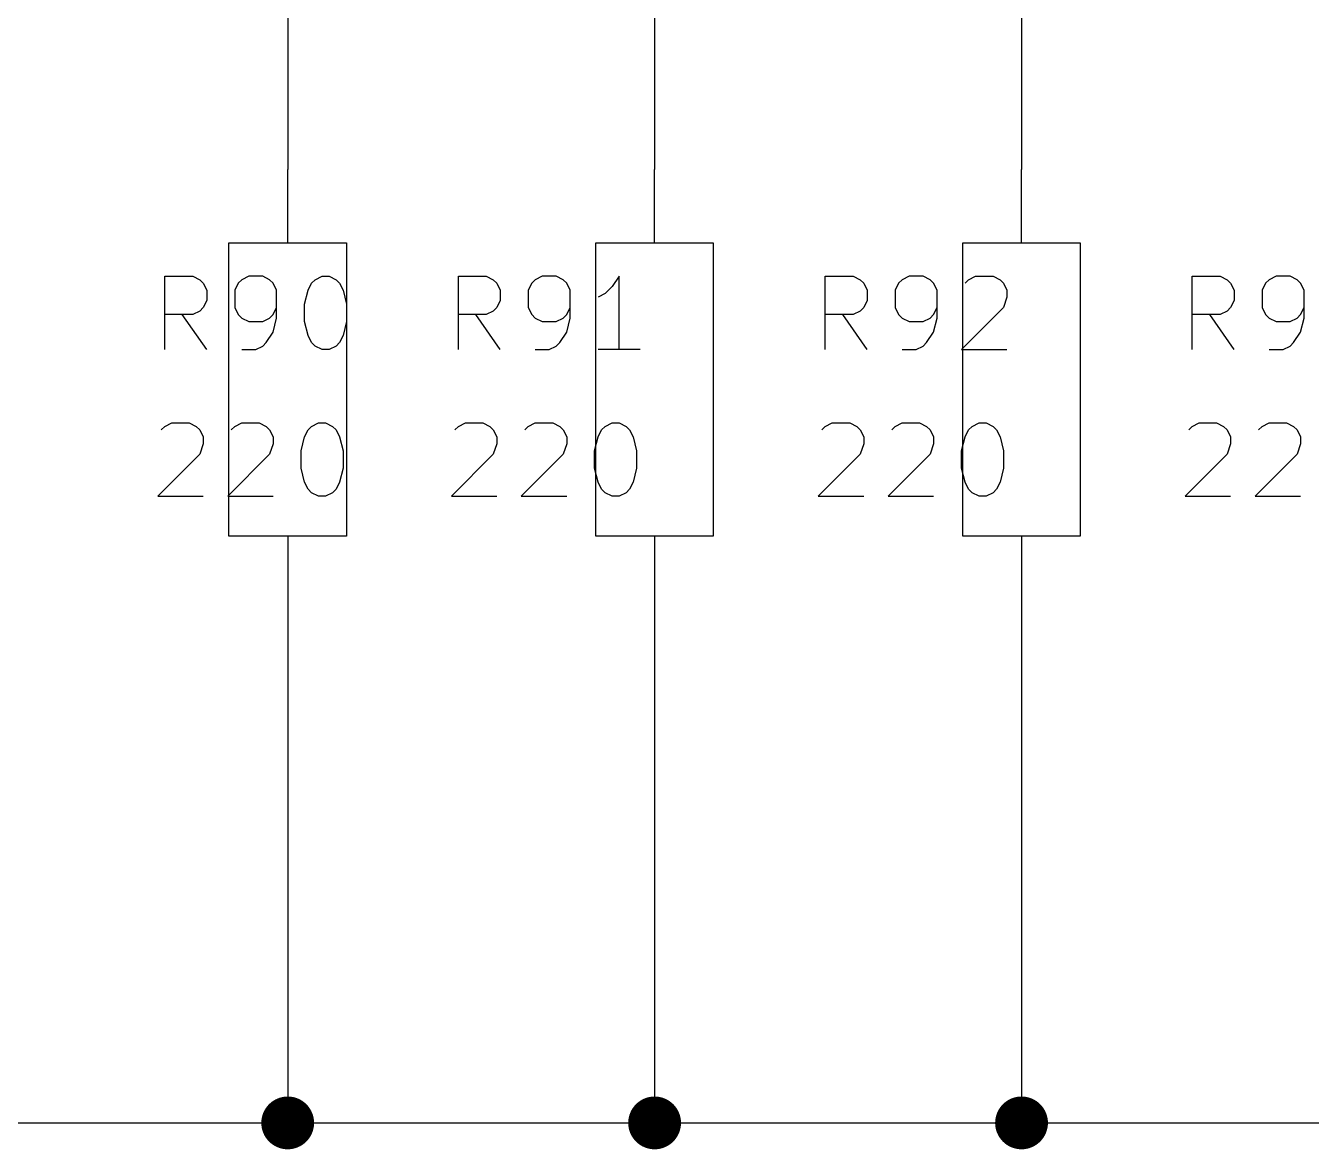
# Model space of a CAD drawing. Extents: x 0.4 to 16.1, y -11.3 to -0.4.
# Drawn here: x 10.871 to 11.747, y -8.118 to -7.352 of the extents above; entities that cross this region are included whole.
import ezdxf

# ---------------------------------------------------------------- set-up
doc = ezdxf.new("R2010")
doc.units = 0
doc.header["$MEASUREMENT"] = 0
for name, color, linetype in [('CYAN2', 4, 'CONTINUOUS'), ('GREEN3', 91, 'CONTINUOUS'), ('RED2', 1, 'CONTINUOUS')]:
    doc.layers.add(name, color=color, linetype=linetype)

msp = doc.modelspace()

# ---------------------------------------------------------------- linework, layer by layer
at = {"layer": 'CYAN2', "linetype": 'CONTINUOUS'}
for p, q in [((10.96628, -7.5728), (10.96628, -7.5228)), ((10.96628, -7.5228), (10.98533, -7.5228)), ((10.96628, -7.5728), (10.96628, -7.5228)), ((10.96628, -7.5228), (10.98533, -7.5228)), ((10.98533, -7.5228), (10.99009, -7.52518)), ((10.98533, -7.5228), (10.99009, -7.52518)), ((11.02343, -7.5228), (11.01866, -7.52518)), ((11.02343, -7.5228), (11.01866, -7.52518)), ((11.03295, -7.5228), (11.02343, -7.5228)), ((11.03295, -7.5228), (11.02343, -7.5228)), ((11.03771, -7.52518), (11.03295, -7.5228)), ((11.03771, -7.52518), (11.03295, -7.5228)), ((11.06866, -7.52518), (11.07342, -7.5228)), ((11.06866, -7.52518), (11.07342, -7.5228)), ((11.07342, -7.5228), (11.07819, -7.5228)), ((11.07342, -7.5228), (11.07819, -7.5228)), ((11.07819, -7.5228), (11.08294, -7.52518)), ((11.07819, -7.5228), (11.08294, -7.52518)), ((11.16628, -7.5728), (11.16628, -7.5228)), ((11.16628, -7.5228), (11.18533, -7.5228)), ((11.16628, -7.5728), (11.16628, -7.5228)), ((11.16628, -7.5228), (11.18533, -7.5228)), ((11.18533, -7.5228), (11.19009, -7.52518)), ((11.18533, -7.5228), (11.19009, -7.52518)), ((11.22343, -7.5228), (11.21866, -7.52518)), ((11.22343, -7.5228), (11.21866, -7.52518)), ((11.23295, -7.5228), (11.22343, -7.5228)), ((11.23295, -7.5228), (11.22343, -7.5228)), ((11.23771, -7.52518), (11.23295, -7.5228)), ((11.23771, -7.52518), (11.23295, -7.5228)), ((11.2758, -7.5228), (11.27104, -7.52994)), ((11.2758, -7.5228), (11.27104, -7.52994)), ((11.2758, -7.5728), (11.2758, -7.5228)), ((11.2758, -7.5728), (11.2758, -7.5228)), ((11.41628, -7.5728), (11.41628, -7.5228)), ((11.41628, -7.5228), (11.43533, -7.5228)), ((11.41628, -7.5728), (11.41628, -7.5228)), ((11.41628, -7.5228), (11.43533, -7.5228)), ((11.43533, -7.5228), (11.44009, -7.52518)), ((11.43533, -7.5228), (11.44009, -7.52518)), ((11.47343, -7.5228), (11.46866, -7.52518)), ((11.47343, -7.5228), (11.46866, -7.52518)), ((11.48295, -7.5228), (11.47343, -7.5228)), ((11.48295, -7.5228), (11.47343, -7.5228)), ((11.48771, -7.52518), (11.48295, -7.5228)), ((11.48771, -7.52518), (11.48295, -7.5228)), ((11.5139, -7.52518), (11.51866, -7.5228)), ((11.5139, -7.52518), (11.51866, -7.5228)), ((11.51866, -7.5228), (11.53057, -7.5228)), ((11.51866, -7.5228), (11.53057, -7.5228)), ((11.53057, -7.5228), (11.53533, -7.52518)), ((11.53057, -7.5228), (11.53533, -7.52518)), ((11.66628, -7.5728), (11.66628, -7.5228)), ((11.66628, -7.5228), (11.68533, -7.5228)), ((11.66628, -7.5728), (11.66628, -7.5228)), ((11.66628, -7.5228), (11.68533, -7.5228)), ((11.68533, -7.5228), (11.69009, -7.52518)), ((11.68533, -7.5228), (11.69009, -7.52518)), ((11.72343, -7.5228), (11.71866, -7.52518)), ((11.72343, -7.5228), (11.71866, -7.52518)), ((11.73295, -7.5228), (11.72343, -7.5228)), ((11.73295, -7.5228), (11.72343, -7.5228)), ((11.73771, -7.52518), (11.73295, -7.5228)), ((11.73771, -7.52518), (11.73295, -7.5228)), ((10.99009, -7.52518), (10.99247, -7.52756)), ((10.99009, -7.52518), (10.99247, -7.52756)), ((10.99247, -7.52756), (10.99485, -7.53232)), ((10.99247, -7.52756), (10.99485, -7.53232)), ((10.99485, -7.53232), (10.99485, -7.53947)), ((10.99485, -7.53232), (10.99485, -7.53947)), ((11.01628, -7.52756), (11.0139, -7.53232)), ((11.01628, -7.52756), (11.0139, -7.53232)), ((11.0139, -7.53232), (11.0139, -7.54423)), ((11.0139, -7.53232), (11.0139, -7.54423)), ((11.01866, -7.52518), (11.01628, -7.52756)), ((11.01866, -7.52518), (11.01628, -7.52756)), ((11.04009, -7.52756), (11.03771, -7.52518)), ((11.04009, -7.52756), (11.03771, -7.52518)), ((11.04247, -7.53232), (11.04009, -7.52756)), ((11.04247, -7.53232), (11.04009, -7.52756)), ((11.04247, -7.55137), (11.04247, -7.53232)), ((11.04247, -7.55137), (11.04247, -7.53232)), ((11.06152, -7.54185), (11.0639, -7.53232)), ((11.06152, -7.54185), (11.0639, -7.53232)), ((11.0639, -7.53232), (11.06628, -7.52756)), ((11.0639, -7.53232), (11.06628, -7.52756)), ((11.06628, -7.52756), (11.06866, -7.52518)), ((11.06628, -7.52756), (11.06866, -7.52518)), ((11.08294, -7.52518), (11.08533, -7.52756)), ((11.08294, -7.52518), (11.08533, -7.52756)), ((11.08533, -7.52756), (11.08771, -7.53232)), ((11.08533, -7.52756), (11.08771, -7.53232)), ((11.08771, -7.53232), (11.09009, -7.54185)), ((11.08771, -7.53232), (11.09009, -7.54185)), ((11.19009, -7.52518), (11.19247, -7.52756)), ((11.19009, -7.52518), (11.19247, -7.52756)), ((11.19247, -7.52756), (11.19485, -7.53232)), ((11.19247, -7.52756), (11.19485, -7.53232)), ((11.19485, -7.53232), (11.19485, -7.53947)), ((11.19485, -7.53232), (11.19485, -7.53947)), ((11.21628, -7.52756), (11.2139, -7.53232)), ((11.21628, -7.52756), (11.2139, -7.53232)), ((11.2139, -7.53232), (11.2139, -7.54423)), ((11.2139, -7.53232), (11.2139, -7.54423)), ((11.21866, -7.52518), (11.21628, -7.52756)), ((11.21866, -7.52518), (11.21628, -7.52756)), ((11.24009, -7.52756), (11.23771, -7.52518)), ((11.24009, -7.52756), (11.23771, -7.52518)), ((11.24247, -7.53232), (11.24009, -7.52756)), ((11.24247, -7.53232), (11.24009, -7.52756)), ((11.24247, -7.55137), (11.24247, -7.53232)), ((11.24247, -7.55137), (11.24247, -7.53232)), ((11.27104, -7.52994), (11.26628, -7.5347)), ((11.27104, -7.52994), (11.26628, -7.5347)), ((11.44009, -7.52518), (11.44247, -7.52756)), ((11.44009, -7.52518), (11.44247, -7.52756)), ((11.44247, -7.52756), (11.44485, -7.53232)), ((11.44247, -7.52756), (11.44485, -7.53232)), ((11.44485, -7.53232), (11.44485, -7.53947)), ((11.44485, -7.53232), (11.44485, -7.53947)), ((11.46628, -7.52756), (11.4639, -7.53232)), ((11.46628, -7.52756), (11.4639, -7.53232)), ((11.4639, -7.53232), (11.4639, -7.54423)), ((11.4639, -7.53232), (11.4639, -7.54423)), ((11.46866, -7.52518), (11.46628, -7.52756)), ((11.46866, -7.52518), (11.46628, -7.52756)), ((11.49009, -7.52756), (11.48771, -7.52518)), ((11.49009, -7.52756), (11.48771, -7.52518)), ((11.49247, -7.53232), (11.49009, -7.52756)), ((11.49247, -7.53232), (11.49009, -7.52756)), ((11.49247, -7.55137), (11.49247, -7.53232)), ((11.49247, -7.55137), (11.49247, -7.53232)), ((11.51152, -7.52756), (11.5139, -7.52518)), ((11.51152, -7.52756), (11.5139, -7.52518)), ((11.53533, -7.52518), (11.53771, -7.52756)), ((11.53533, -7.52518), (11.53771, -7.52756)), ((11.53771, -7.52756), (11.54009, -7.53232)), ((11.53771, -7.52756), (11.54009, -7.53232)), ((11.54009, -7.53232), (11.54009, -7.53709)), ((11.54009, -7.53232), (11.54009, -7.53709)), ((11.69009, -7.52518), (11.69247, -7.52756)), ((11.69009, -7.52518), (11.69247, -7.52756)), ((11.69247, -7.52756), (11.69485, -7.53232)), ((11.69247, -7.52756), (11.69485, -7.53232)), ((11.69485, -7.53232), (11.69485, -7.53947)), ((11.69485, -7.53232), (11.69485, -7.53947)), ((11.71628, -7.52756), (11.7139, -7.53232)), ((11.71628, -7.52756), (11.7139, -7.53232)), ((11.7139, -7.53232), (11.7139, -7.54423)), ((11.7139, -7.53232), (11.7139, -7.54423)), ((11.71866, -7.52518), (11.71628, -7.52756)), ((11.71866, -7.52518), (11.71628, -7.52756)), ((11.74009, -7.52756), (11.73771, -7.52518)), ((11.74009, -7.52756), (11.73771, -7.52518)), ((11.74247, -7.53232), (11.74009, -7.52756)), ((11.74247, -7.53232), (11.74009, -7.52756)), ((11.74247, -7.55137), (11.74247, -7.53232)), ((11.74247, -7.55137), (11.74247, -7.53232)), ((10.99485, -7.53947), (10.99247, -7.54423)), ((10.99485, -7.53947), (10.99247, -7.54423)), ((11.19485, -7.53947), (11.19247, -7.54423)), ((11.19485, -7.53947), (11.19247, -7.54423)), ((11.26628, -7.5347), (11.26152, -7.53709)), ((11.26628, -7.5347), (11.26152, -7.53709)), ((11.44485, -7.53947), (11.44247, -7.54423)), ((11.44485, -7.53947), (11.44247, -7.54423)), ((11.54009, -7.53709), (11.53771, -7.54423)), ((11.54009, -7.53709), (11.53771, -7.54423)), ((11.69485, -7.53947), (11.69247, -7.54423)), ((11.69485, -7.53947), (11.69247, -7.54423)), ((10.98533, -7.54899), (10.96628, -7.54899)), ((10.98533, -7.54899), (10.96628, -7.54899)), ((10.99485, -7.5728), (10.97819, -7.54899)), ((10.99485, -7.5728), (10.97819, -7.54899)), ((10.99009, -7.54661), (10.98533, -7.54899)), ((10.99009, -7.54661), (10.98533, -7.54899)), ((10.99247, -7.54423), (10.99009, -7.54661)), ((10.99247, -7.54423), (10.99009, -7.54661)), ((11.0139, -7.54423), (11.01628, -7.54899)), ((11.0139, -7.54423), (11.01628, -7.54899)), ((11.01628, -7.54899), (11.01866, -7.55137)), ((11.01628, -7.54899), (11.01866, -7.55137)), ((11.03771, -7.55137), (11.04009, -7.54899)), ((11.03771, -7.55137), (11.04009, -7.54899)), ((11.04009, -7.54899), (11.04247, -7.54423)), ((11.04009, -7.54899), (11.04247, -7.54423)), ((11.06152, -7.55375), (11.06152, -7.54185)), ((11.06152, -7.55375), (11.06152, -7.54185)), ((11.09009, -7.54185), (11.09009, -7.55375)), ((11.09009, -7.54185), (11.09009, -7.55375)), ((11.18533, -7.54899), (11.16628, -7.54899)), ((11.18533, -7.54899), (11.16628, -7.54899)), ((11.19485, -7.5728), (11.17819, -7.54899)), ((11.19485, -7.5728), (11.17819, -7.54899)), ((11.19009, -7.54661), (11.18533, -7.54899)), ((11.19009, -7.54661), (11.18533, -7.54899)), ((11.19247, -7.54423), (11.19009, -7.54661)), ((11.19247, -7.54423), (11.19009, -7.54661)), ((11.2139, -7.54423), (11.21628, -7.54899)), ((11.2139, -7.54423), (11.21628, -7.54899)), ((11.21628, -7.54899), (11.21866, -7.55137)), ((11.21628, -7.54899), (11.21866, -7.55137)), ((11.23771, -7.55137), (11.24009, -7.54899)), ((11.23771, -7.55137), (11.24009, -7.54899)), ((11.24009, -7.54899), (11.24247, -7.54423)), ((11.24009, -7.54899), (11.24247, -7.54423)), ((11.43533, -7.54899), (11.41628, -7.54899)), ((11.43533, -7.54899), (11.41628, -7.54899)), ((11.44485, -7.5728), (11.42819, -7.54899)), ((11.44485, -7.5728), (11.42819, -7.54899)), ((11.44009, -7.54661), (11.43533, -7.54899)), ((11.44009, -7.54661), (11.43533, -7.54899)), ((11.44247, -7.54423), (11.44009, -7.54661)), ((11.44247, -7.54423), (11.44009, -7.54661)), ((11.4639, -7.54423), (11.46628, -7.54899)), ((11.4639, -7.54423), (11.46628, -7.54899)), ((11.46628, -7.54899), (11.46866, -7.55137)), ((11.46628, -7.54899), (11.46866, -7.55137)), ((11.48771, -7.55137), (11.49009, -7.54899)), ((11.48771, -7.55137), (11.49009, -7.54899)), ((11.49009, -7.54899), (11.49247, -7.54423)), ((11.49009, -7.54899), (11.49247, -7.54423)), ((11.53771, -7.54423), (11.50914, -7.5728)), ((11.53771, -7.54423), (11.50914, -7.5728)), ((11.68533, -7.54899), (11.66628, -7.54899)), ((11.68533, -7.54899), (11.66628, -7.54899)), ((11.69485, -7.5728), (11.67819, -7.54899)), ((11.69485, -7.5728), (11.67819, -7.54899)), ((11.69009, -7.54661), (11.68533, -7.54899)), ((11.69009, -7.54661), (11.68533, -7.54899)), ((11.69247, -7.54423), (11.69009, -7.54661)), ((11.69247, -7.54423), (11.69009, -7.54661)), ((11.7139, -7.54423), (11.71628, -7.54899)), ((11.7139, -7.54423), (11.71628, -7.54899)), ((11.71628, -7.54899), (11.71866, -7.55137)), ((11.71628, -7.54899), (11.71866, -7.55137)), ((11.73771, -7.55137), (11.74009, -7.54899)), ((11.73771, -7.55137), (11.74009, -7.54899)), ((11.74009, -7.54899), (11.74247, -7.54423)), ((11.74009, -7.54899), (11.74247, -7.54423)), ((11.01866, -7.55137), (11.02343, -7.55375)), ((11.01866, -7.55137), (11.02343, -7.55375)), ((11.02343, -7.55375), (11.03295, -7.55375)), ((11.02343, -7.55375), (11.03295, -7.55375)), ((11.03295, -7.55375), (11.03771, -7.55137)), ((11.03295, -7.55375), (11.03771, -7.55137)), ((11.04009, -7.56089), (11.04247, -7.55137)), ((11.04009, -7.56089), (11.04247, -7.55137)), ((11.0639, -7.56328), (11.06152, -7.55375)), ((11.0639, -7.56328), (11.06152, -7.55375)), ((11.09009, -7.55375), (11.08771, -7.56328)), ((11.09009, -7.55375), (11.08771, -7.56328)), ((11.21866, -7.55137), (11.22343, -7.55375)), ((11.21866, -7.55137), (11.22343, -7.55375)), ((11.22343, -7.55375), (11.23295, -7.55375)), ((11.22343, -7.55375), (11.23295, -7.55375)), ((11.23295, -7.55375), (11.23771, -7.55137)), ((11.23295, -7.55375), (11.23771, -7.55137)), ((11.24009, -7.56089), (11.24247, -7.55137)), ((11.24009, -7.56089), (11.24247, -7.55137)), ((11.46866, -7.55137), (11.47343, -7.55375)), ((11.46866, -7.55137), (11.47343, -7.55375)), ((11.47343, -7.55375), (11.48295, -7.55375)), ((11.47343, -7.55375), (11.48295, -7.55375)), ((11.48295, -7.55375), (11.48771, -7.55137)), ((11.48295, -7.55375), (11.48771, -7.55137)), ((11.49009, -7.56089), (11.49247, -7.55137)), ((11.49009, -7.56089), (11.49247, -7.55137)), ((11.71866, -7.55137), (11.72343, -7.55375)), ((11.71866, -7.55137), (11.72343, -7.55375)), ((11.72343, -7.55375), (11.73295, -7.55375)), ((11.72343, -7.55375), (11.73295, -7.55375)), ((11.73295, -7.55375), (11.73771, -7.55137)), ((11.73295, -7.55375), (11.73771, -7.55137)), ((11.74009, -7.56089), (11.74247, -7.55137)), ((11.74009, -7.56089), (11.74247, -7.55137)), ((11.03533, -7.56804), (11.04009, -7.56089)), ((11.03533, -7.56804), (11.04009, -7.56089)), ((11.06628, -7.56804), (11.0639, -7.56328)), ((11.06628, -7.56804), (11.0639, -7.56328)), ((11.08771, -7.56328), (11.08533, -7.56804)), ((11.08771, -7.56328), (11.08533, -7.56804)), ((11.23533, -7.56804), (11.24009, -7.56089)), ((11.23533, -7.56804), (11.24009, -7.56089)), ((11.48533, -7.56804), (11.49009, -7.56089)), ((11.48533, -7.56804), (11.49009, -7.56089)), ((11.73533, -7.56804), (11.74009, -7.56089)), ((11.73533, -7.56804), (11.74009, -7.56089)), ((11.01866, -7.5728), (11.02819, -7.5728)), ((11.01866, -7.5728), (11.02819, -7.5728)), ((11.02819, -7.5728), (11.03295, -7.57042)), ((11.02819, -7.5728), (11.03295, -7.57042)), ((11.03295, -7.57042), (11.03533, -7.56804)), ((11.03295, -7.57042), (11.03533, -7.56804)), ((11.06866, -7.57042), (11.06628, -7.56804)), ((11.06866, -7.57042), (11.06628, -7.56804)), ((11.07342, -7.5728), (11.06866, -7.57042)), ((11.07342, -7.5728), (11.06866, -7.57042)), ((11.07819, -7.5728), (11.07342, -7.5728)), ((11.07819, -7.5728), (11.07342, -7.5728)), ((11.08294, -7.57042), (11.07819, -7.5728)), ((11.08294, -7.57042), (11.07819, -7.5728)), ((11.08533, -7.56804), (11.08294, -7.57042)), ((11.08533, -7.56804), (11.08294, -7.57042)), ((11.21866, -7.5728), (11.22819, -7.5728)), ((11.21866, -7.5728), (11.22819, -7.5728)), ((11.22819, -7.5728), (11.23295, -7.57042)), ((11.22819, -7.5728), (11.23295, -7.57042)), ((11.23295, -7.57042), (11.23533, -7.56804)), ((11.23295, -7.57042), (11.23533, -7.56804)), ((11.29009, -7.5728), (11.26152, -7.5728)), ((11.29009, -7.5728), (11.26152, -7.5728)), ((11.46866, -7.5728), (11.47819, -7.5728)), ((11.46866, -7.5728), (11.47819, -7.5728)), ((11.47819, -7.5728), (11.48295, -7.57042)), ((11.47819, -7.5728), (11.48295, -7.57042)), ((11.48295, -7.57042), (11.48533, -7.56804)), ((11.48295, -7.57042), (11.48533, -7.56804)), ((11.50914, -7.5728), (11.54009, -7.5728)), ((11.50914, -7.5728), (11.54009, -7.5728)), ((11.71866, -7.5728), (11.72819, -7.5728)), ((11.71866, -7.5728), (11.72819, -7.5728)), ((11.72819, -7.5728), (11.73295, -7.57042)), ((11.72819, -7.5728), (11.73295, -7.57042)), ((11.73295, -7.57042), (11.73533, -7.56804)), ((11.73295, -7.57042), (11.73533, -7.56804)), ((10.9639, -7.62756), (10.96628, -7.62518)), ((10.9639, -7.62756), (10.96628, -7.62518)), ((10.96628, -7.62518), (10.97104, -7.6228)), ((10.96628, -7.62518), (10.97104, -7.6228)), ((10.97104, -7.6228), (10.98295, -7.6228)), ((10.97104, -7.6228), (10.98295, -7.6228)), ((10.98295, -7.6228), (10.98771, -7.62518)), ((10.98295, -7.6228), (10.98771, -7.62518)), ((10.98771, -7.62518), (10.99009, -7.62756)), ((10.98771, -7.62518), (10.99009, -7.62756)), ((10.99009, -7.62756), (10.99247, -7.63232)), ((10.99009, -7.62756), (10.99247, -7.63232)), ((11.01152, -7.62756), (11.0139, -7.62518)), ((11.01152, -7.62756), (11.0139, -7.62518)), ((11.0139, -7.62518), (11.01866, -7.6228)), ((11.0139, -7.62518), (11.01866, -7.6228)), ((11.01866, -7.6228), (11.03057, -7.6228)), ((11.01866, -7.6228), (11.03057, -7.6228)), ((11.03057, -7.6228), (11.03533, -7.62518)), ((11.03057, -7.6228), (11.03533, -7.62518)), ((11.03533, -7.62518), (11.03771, -7.62756)), ((11.03533, -7.62518), (11.03771, -7.62756)), ((11.03771, -7.62756), (11.04009, -7.63232)), ((11.03771, -7.62756), (11.04009, -7.63232)), ((11.06152, -7.63232), (11.0639, -7.62756)), ((11.06152, -7.63232), (11.0639, -7.62756)), ((11.0639, -7.62756), (11.06628, -7.62518)), ((11.0639, -7.62756), (11.06628, -7.62518)), ((11.06628, -7.62518), (11.07104, -7.6228)), ((11.06628, -7.62518), (11.07104, -7.6228)), ((11.07104, -7.6228), (11.0758, -7.6228)), ((11.07104, -7.6228), (11.0758, -7.6228)), ((11.0758, -7.6228), (11.08056, -7.62518)), ((11.0758, -7.6228), (11.08056, -7.62518)), ((11.08056, -7.62518), (11.08294, -7.62756)), ((11.08056, -7.62518), (11.08294, -7.62756)), ((11.08294, -7.62756), (11.08533, -7.63232)), ((11.08294, -7.62756), (11.08533, -7.63232)), ((11.1639, -7.62756), (11.16628, -7.62518)), ((11.1639, -7.62756), (11.16628, -7.62518)), ((11.16628, -7.62518), (11.17104, -7.6228)), ((11.16628, -7.62518), (11.17104, -7.6228)), ((11.17104, -7.6228), (11.18295, -7.6228)), ((11.17104, -7.6228), (11.18295, -7.6228)), ((11.18295, -7.6228), (11.18771, -7.62518)), ((11.18295, -7.6228), (11.18771, -7.62518)), ((11.18771, -7.62518), (11.19009, -7.62756)), ((11.18771, -7.62518), (11.19009, -7.62756)), ((11.19009, -7.62756), (11.19247, -7.63232)), ((11.19009, -7.62756), (11.19247, -7.63232)), ((11.21152, -7.62756), (11.2139, -7.62518)), ((11.21152, -7.62756), (11.2139, -7.62518)), ((11.2139, -7.62518), (11.21866, -7.6228)), ((11.2139, -7.62518), (11.21866, -7.6228)), ((11.21866, -7.6228), (11.23057, -7.6228)), ((11.21866, -7.6228), (11.23057, -7.6228)), ((11.23057, -7.6228), (11.23533, -7.62518)), ((11.23057, -7.6228), (11.23533, -7.62518)), ((11.23533, -7.62518), (11.23771, -7.62756)), ((11.23533, -7.62518), (11.23771, -7.62756)), ((11.23771, -7.62756), (11.24009, -7.63232)), ((11.23771, -7.62756), (11.24009, -7.63232)), ((11.26152, -7.63232), (11.2639, -7.62756)), ((11.26152, -7.63232), (11.2639, -7.62756)), ((11.2639, -7.62756), (11.26628, -7.62518)), ((11.2639, -7.62756), (11.26628, -7.62518)), ((11.26628, -7.62518), (11.27104, -7.6228)), ((11.26628, -7.62518), (11.27104, -7.6228)), ((11.27104, -7.6228), (11.2758, -7.6228)), ((11.27104, -7.6228), (11.2758, -7.6228)), ((11.2758, -7.6228), (11.28056, -7.62518)), ((11.2758, -7.6228), (11.28056, -7.62518)), ((11.28056, -7.62518), (11.28294, -7.62756)), ((11.28056, -7.62518), (11.28294, -7.62756)), ((11.28294, -7.62756), (11.28533, -7.63232)), ((11.28294, -7.62756), (11.28533, -7.63232)), ((11.4139, -7.62756), (11.41628, -7.62518)), ((11.4139, -7.62756), (11.41628, -7.62518)), ((11.41628, -7.62518), (11.42104, -7.6228)), ((11.41628, -7.62518), (11.42104, -7.6228)), ((11.42104, -7.6228), (11.43295, -7.6228)), ((11.42104, -7.6228), (11.43295, -7.6228)), ((11.43295, -7.6228), (11.43771, -7.62518)), ((11.43295, -7.6228), (11.43771, -7.62518)), ((11.43771, -7.62518), (11.44009, -7.62756)), ((11.43771, -7.62518), (11.44009, -7.62756)), ((11.44009, -7.62756), (11.44247, -7.63232)), ((11.44009, -7.62756), (11.44247, -7.63232)), ((11.46152, -7.62756), (11.4639, -7.62518)), ((11.46152, -7.62756), (11.4639, -7.62518)), ((11.4639, -7.62518), (11.46866, -7.6228)), ((11.4639, -7.62518), (11.46866, -7.6228)), ((11.46866, -7.6228), (11.48057, -7.6228)), ((11.46866, -7.6228), (11.48057, -7.6228)), ((11.48057, -7.6228), (11.48533, -7.62518)), ((11.48057, -7.6228), (11.48533, -7.62518)), ((11.48533, -7.62518), (11.48771, -7.62756)), ((11.48533, -7.62518), (11.48771, -7.62756)), ((11.48771, -7.62756), (11.49009, -7.63232)), ((11.48771, -7.62756), (11.49009, -7.63232)), ((11.51152, -7.63232), (11.5139, -7.62756)), ((11.51152, -7.63232), (11.5139, -7.62756)), ((11.5139, -7.62756), (11.51628, -7.62518)), ((11.5139, -7.62756), (11.51628, -7.62518)), ((11.51628, -7.62518), (11.52104, -7.6228)), ((11.51628, -7.62518), (11.52104, -7.6228)), ((11.52104, -7.6228), (11.5258, -7.6228)), ((11.52104, -7.6228), (11.5258, -7.6228)), ((11.5258, -7.6228), (11.53056, -7.62518)), ((11.5258, -7.6228), (11.53056, -7.62518)), ((11.53056, -7.62518), (11.53294, -7.62756)), ((11.53056, -7.62518), (11.53294, -7.62756)), ((11.53294, -7.62756), (11.53533, -7.63232)), ((11.53294, -7.62756), (11.53533, -7.63232)), ((11.6639, -7.62756), (11.66628, -7.62518)), ((11.6639, -7.62756), (11.66628, -7.62518)), ((11.66628, -7.62518), (11.67104, -7.6228)), ((11.66628, -7.62518), (11.67104, -7.6228)), ((11.67104, -7.6228), (11.68295, -7.6228)), ((11.67104, -7.6228), (11.68295, -7.6228)), ((11.68295, -7.6228), (11.68771, -7.62518)), ((11.68295, -7.6228), (11.68771, -7.62518)), ((11.68771, -7.62518), (11.69009, -7.62756)), ((11.68771, -7.62518), (11.69009, -7.62756)), ((11.69009, -7.62756), (11.69247, -7.63232)), ((11.69009, -7.62756), (11.69247, -7.63232)), ((11.71152, -7.62756), (11.7139, -7.62518)), ((11.71152, -7.62756), (11.7139, -7.62518)), ((11.7139, -7.62518), (11.71866, -7.6228)), ((11.7139, -7.62518), (11.71866, -7.6228)), ((11.71866, -7.6228), (11.73057, -7.6228)), ((11.71866, -7.6228), (11.73057, -7.6228)), ((11.73057, -7.6228), (11.73533, -7.62518)), ((11.73057, -7.6228), (11.73533, -7.62518)), ((11.73533, -7.62518), (11.73771, -7.62756)), ((11.73533, -7.62518), (11.73771, -7.62756)), ((11.73771, -7.62756), (11.74009, -7.63232)), ((11.73771, -7.62756), (11.74009, -7.63232)), ((10.99247, -7.63709), (10.99009, -7.64423)), ((10.99247, -7.63709), (10.99009, -7.64423)), ((10.99247, -7.63232), (10.99247, -7.63709)), ((10.99247, -7.63232), (10.99247, -7.63709)), ((11.04009, -7.63709), (11.03771, -7.64423)), ((11.04009, -7.63709), (11.03771, -7.64423)), ((11.04009, -7.63232), (11.04009, -7.63709)), ((11.04009, -7.63232), (11.04009, -7.63709)), ((11.05914, -7.64185), (11.06152, -7.63232)), ((11.05914, -7.64185), (11.06152, -7.63232)), ((11.08533, -7.63232), (11.08771, -7.64185)), ((11.08533, -7.63232), (11.08771, -7.64185)), ((11.19247, -7.63709), (11.19009, -7.64423)), ((11.19247, -7.63709), (11.19009, -7.64423)), ((11.19247, -7.63232), (11.19247, -7.63709)), ((11.19247, -7.63232), (11.19247, -7.63709)), ((11.24009, -7.63709), (11.23771, -7.64423)), ((11.24009, -7.63709), (11.23771, -7.64423)), ((11.24009, -7.63232), (11.24009, -7.63709)), ((11.24009, -7.63232), (11.24009, -7.63709)), ((11.25914, -7.64185), (11.26152, -7.63232)), ((11.25914, -7.64185), (11.26152, -7.63232)), ((11.28533, -7.63232), (11.28771, -7.64185)), ((11.28533, -7.63232), (11.28771, -7.64185)), ((11.44247, -7.63709), (11.44009, -7.64423)), ((11.44247, -7.63709), (11.44009, -7.64423)), ((11.44247, -7.63232), (11.44247, -7.63709)), ((11.44247, -7.63232), (11.44247, -7.63709)), ((11.49009, -7.63709), (11.48771, -7.64423)), ((11.49009, -7.63709), (11.48771, -7.64423)), ((11.49009, -7.63232), (11.49009, -7.63709)), ((11.49009, -7.63232), (11.49009, -7.63709)), ((11.50914, -7.64185), (11.51152, -7.63232)), ((11.50914, -7.64185), (11.51152, -7.63232)), ((11.53533, -7.63232), (11.53771, -7.64185)), ((11.53533, -7.63232), (11.53771, -7.64185)), ((11.69247, -7.63709), (11.69009, -7.64423)), ((11.69247, -7.63709), (11.69009, -7.64423)), ((11.69247, -7.63232), (11.69247, -7.63709)), ((11.69247, -7.63232), (11.69247, -7.63709)), ((11.74009, -7.63709), (11.73771, -7.64423)), ((11.74009, -7.63709), (11.73771, -7.64423)), ((11.74009, -7.63232), (11.74009, -7.63709)), ((11.74009, -7.63232), (11.74009, -7.63709)), ((10.99009, -7.64423), (10.96152, -7.6728)), ((10.99009, -7.64423), (10.96152, -7.6728)), ((11.03771, -7.64423), (11.00914, -7.6728)), ((11.03771, -7.64423), (11.00914, -7.6728)), ((11.05914, -7.65375), (11.05914, -7.64185)), ((11.05914, -7.65375), (11.05914, -7.64185)), ((11.08771, -7.64185), (11.08771, -7.65375)), ((11.08771, -7.64185), (11.08771, -7.65375)), ((11.19009, -7.64423), (11.16152, -7.6728)), ((11.19009, -7.64423), (11.16152, -7.6728)), ((11.23771, -7.64423), (11.20914, -7.6728)), ((11.23771, -7.64423), (11.20914, -7.6728)), ((11.25914, -7.65375), (11.25914, -7.64185)), ((11.25914, -7.65375), (11.25914, -7.64185)), ((11.28771, -7.64185), (11.28771, -7.65375)), ((11.28771, -7.64185), (11.28771, -7.65375)), ((11.44009, -7.64423), (11.41152, -7.6728)), ((11.44009, -7.64423), (11.41152, -7.6728)), ((11.48771, -7.64423), (11.45914, -7.6728)), ((11.48771, -7.64423), (11.45914, -7.6728)), ((11.50914, -7.65375), (11.50914, -7.64185)), ((11.50914, -7.65375), (11.50914, -7.64185)), ((11.53771, -7.64185), (11.53771, -7.65375)), ((11.53771, -7.64185), (11.53771, -7.65375)), ((11.69009, -7.64423), (11.66152, -7.6728)), ((11.69009, -7.64423), (11.66152, -7.6728)), ((11.73771, -7.64423), (11.70914, -7.6728)), ((11.73771, -7.64423), (11.70914, -7.6728)), ((11.06152, -7.66328), (11.05914, -7.65375)), ((11.06152, -7.66328), (11.05914, -7.65375)), ((11.08771, -7.65375), (11.08533, -7.66328)), ((11.08771, -7.65375), (11.08533, -7.66328)), ((11.26152, -7.66328), (11.25914, -7.65375)), ((11.26152, -7.66328), (11.25914, -7.65375)), ((11.28771, -7.65375), (11.28533, -7.66328)), ((11.28771, -7.65375), (11.28533, -7.66328)), ((11.51152, -7.66328), (11.50914, -7.65375)), ((11.51152, -7.66328), (11.50914, -7.65375)), ((11.53771, -7.65375), (11.53533, -7.66328)), ((11.53771, -7.65375), (11.53533, -7.66328)), ((11.0639, -7.66804), (11.06152, -7.66328)), ((11.0639, -7.66804), (11.06152, -7.66328)), ((11.08533, -7.66328), (11.08294, -7.66804)), ((11.08533, -7.66328), (11.08294, -7.66804)), ((11.2639, -7.66804), (11.26152, -7.66328)), ((11.2639, -7.66804), (11.26152, -7.66328)), ((11.28533, -7.66328), (11.28294, -7.66804)), ((11.28533, -7.66328), (11.28294, -7.66804)), ((11.5139, -7.66804), (11.51152, -7.66328)), ((11.5139, -7.66804), (11.51152, -7.66328)), ((11.53533, -7.66328), (11.53294, -7.66804)), ((11.53533, -7.66328), (11.53294, -7.66804)), ((10.96152, -7.6728), (10.99247, -7.6728)), ((10.96152, -7.6728), (10.99247, -7.6728)), ((11.00914, -7.6728), (11.04009, -7.6728)), ((11.00914, -7.6728), (11.04009, -7.6728)), ((11.06628, -7.67042), (11.0639, -7.66804)), ((11.06628, -7.67042), (11.0639, -7.66804)), ((11.07104, -7.6728), (11.06628, -7.67042)), ((11.07104, -7.6728), (11.06628, -7.67042)), ((11.0758, -7.6728), (11.07104, -7.6728)), ((11.0758, -7.6728), (11.07104, -7.6728)), ((11.08056, -7.67042), (11.0758, -7.6728)), ((11.08056, -7.67042), (11.0758, -7.6728)), ((11.08294, -7.66804), (11.08056, -7.67042)), ((11.08294, -7.66804), (11.08056, -7.67042)), ((11.16152, -7.6728), (11.19247, -7.6728)), ((11.16152, -7.6728), (11.19247, -7.6728)), ((11.20914, -7.6728), (11.24009, -7.6728)), ((11.20914, -7.6728), (11.24009, -7.6728)), ((11.26628, -7.67042), (11.2639, -7.66804)), ((11.26628, -7.67042), (11.2639, -7.66804)), ((11.27104, -7.6728), (11.26628, -7.67042)), ((11.27104, -7.6728), (11.26628, -7.67042)), ((11.2758, -7.6728), (11.27104, -7.6728)), ((11.2758, -7.6728), (11.27104, -7.6728)), ((11.28056, -7.67042), (11.2758, -7.6728)), ((11.28056, -7.67042), (11.2758, -7.6728)), ((11.28294, -7.66804), (11.28056, -7.67042)), ((11.28294, -7.66804), (11.28056, -7.67042)), ((11.41152, -7.6728), (11.44247, -7.6728)), ((11.41152, -7.6728), (11.44247, -7.6728)), ((11.45914, -7.6728), (11.49009, -7.6728)), ((11.45914, -7.6728), (11.49009, -7.6728)), ((11.51628, -7.67042), (11.5139, -7.66804)), ((11.51628, -7.67042), (11.5139, -7.66804)), ((11.52104, -7.6728), (11.51628, -7.67042)), ((11.52104, -7.6728), (11.51628, -7.67042)), ((11.5258, -7.6728), (11.52104, -7.6728)), ((11.5258, -7.6728), (11.52104, -7.6728)), ((11.53056, -7.67042), (11.5258, -7.6728)), ((11.53056, -7.67042), (11.5258, -7.6728)), ((11.53294, -7.66804), (11.53056, -7.67042)), ((11.53294, -7.66804), (11.53056, -7.67042)), ((11.66152, -7.6728), (11.69247, -7.6728)), ((11.66152, -7.6728), (11.69247, -7.6728)), ((11.70914, -7.6728), (11.74009, -7.6728)), ((11.70914, -7.6728), (11.74009, -7.6728))]:
    msp.add_line(p, q, dxfattribs=at)
at = {"layer": 'GREEN3', "linetype": 'CONTINUOUS'}
for p, q in [((11.05, -7.3), (11.05, -7.45)), ((11.3, -7.3), (11.3, -7.45)), ((11.55, -7.3), (11.55, -7.45)), ((11.05, -7.75), (11.05, -8.1)), ((11.3, -7.75), (11.3, -8.1)), ((11.55, -7.75), (11.55, -8.1)), ((10.8, -8.1), (11.05, -8.1)), ((11.05, -8.1), (11.3, -8.1)), ((11.3, -8.1), (11.55, -8.1)), ((11.55, -8.1), (11.8, -8.1))]:
    msp.add_line(p, q, dxfattribs=at)
at = {"layer": 'GREEN3', "const_width": 0.018}
for points in [[(11.041, -8.1, 1), (11.059, -8.1, 1)], [(11.291, -8.1, 1), (11.309, -8.1, 1)], [(11.541, -8.1, 1), (11.559, -8.1, 1)]]:
    msp.add_lwpolyline(points, format="xyb", close=True, dxfattribs=at)
at = {"layer": 'RED2', "linetype": 'CONTINUOUS'}
for p, q in [((11.05, -7.5), (11.05, -7.45)), ((11.05, -7.5), (11.05, -7.45)), ((11.3, -7.5), (11.3, -7.45)), ((11.3, -7.5), (11.3, -7.45)), ((11.55, -7.5), (11.55, -7.45)), ((11.55, -7.5), (11.55, -7.45)), ((11.01, -7.7), (11.01, -7.5)), ((11.01, -7.5), (11.09, -7.5)), ((11.09, -7.5), (11.09, -7.7)), ((11.26, -7.7), (11.26, -7.5)), ((11.26, -7.5), (11.34, -7.5)), ((11.34, -7.5), (11.34, -7.7)), ((11.51, -7.7), (11.51, -7.5)), ((11.51, -7.5), (11.59, -7.5)), ((11.59, -7.5), (11.59, -7.7)), ((11.09, -7.7), (11.01, -7.7)), ((11.05, -7.7), (11.05, -7.75)), ((11.05, -7.7), (11.05, -7.75)), ((11.34, -7.7), (11.26, -7.7)), ((11.3, -7.7), (11.3, -7.75)), ((11.3, -7.7), (11.3, -7.75)), ((11.59, -7.7), (11.51, -7.7)), ((11.55, -7.7), (11.55, -7.75)), ((11.55, -7.7), (11.55, -7.75))]:
    msp.add_line(p, q, dxfattribs=at)

doc.saveas('drawing.dxf')
